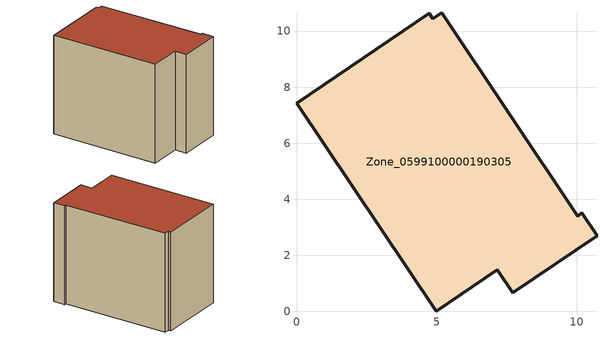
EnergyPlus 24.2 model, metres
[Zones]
Zone_0599100000190305
 floor ground (C_G): 7.16,1.48 4.98,0 0,7.43 4.74,10.63 4.85,10.44 5.18,10.66 10.04,3.4 10.17,3.51 10.72,2.69 7.71,0.66 z0
 wall outside (C_F): 4.74,10.63 0,7.43 4.98,0 7.16,1.48 7.71,0.66 10.72,2.69 10.17,3.51 10.04,3.4 5.18,10.66 4.85,10.44 4.74,10.63 z0:8.03
 roof outside (C_R): 10.04,3.4 5.18,10.66 4.85,10.44 4.74,10.63 0,7.43 4.98,0 7.16,1.48 7.71,0.66 10.72,2.69 10.17,3.51 z8.03
[BUILDING]
Pand.0599100000190305: North Axis=0; Terrain=City; Loads Convergence Tolerance Value=0.04; Temperature Convergence Tolerance Value=0.4; Solar Distribution=FullExterior; Maximum Number of Warmup Days=25; Minimum Number of Warmup Days=1
[Site:Location]
Rotterdam.The.Hague.AP_ZH_NLD Design_Conditions: Latitude=51.96; Longitude=4.45; Time Zone=1; Elevation=-4.5
[SITE:GROUNDTEMPERATURE:BUILDINGSURFACE]
18, 18, 18, 18, 18, 18, 18, 18, 18, 18, 18, 18
[MATERIAL] Thermal Absorptance=0.9; Solar Absorptance=0.7; Visible Absorptance=0.7
Name | Roughness | Thickness | Conductivity | Density | Specific Heat
G.TI.1965-1974 | MediumSmooth | 0.15 | 0.882353 | 540 | 1210
F.TI.1965-1974 | Rough | 0.3 | 0.697674 | 1920 | 840
R.TI.1965-1974 | MediumRough | 0.2 | 0.232558 | 1500 | 1000
[CONSTRUCTION]
C_G: G.TI.1965-1974
C_F: F.TI.1965-1974
C_R: R.TI.1965-1974
[ZONE]
Zone_0599100000190305: Type=1; Multiplier=1; Ceiling Height=Autocalculate; Volume=Autocalculate; Floor Area=autocalculate; Part of Total Floor Area=Yes
[ZONEINFILTRATION:DESIGNFLOWRATE]
Infil_Zone_0599100000190305: Zone or ZoneList or Space or SpaceList=Zone_0599100000190305; Schedule=AlwaysOn; Design Flow Rate Calculation Method=Flow/Area; Flow Rate per Floor Area=0.003; Constant Term Coefficient=1; Temperature Term Coefficient=0; Velocity Term Coefficient=0; Velocity Squared Term Coefficient=0
[HVACTEMPLATE:ZONE:IDEALLOADSAIRSYSTEM]
Zone_0599100000190305: Maximum Heating Supply Air Temperature=50; Minimum Cooling Supply Air Temperature=13; Maximum Heating Supply Air Humidity Ratio=0.0156; Minimum Cooling Supply Air Humidity Ratio=0.0077; Heating Limit=NoLimit; Cooling Limit=NoLimit; Dehumidification Control Type=ConstantSensibleHeatRatio; Cooling Sensible Heat Ratio=0.7; Dehumidification Setpoint=60; Humidification Control Type=None; Humidification Setpoint=30; Outdoor Air Method=None; Outdoor Air Flow Rate per Person=0.00944; Outdoor Air Flow Rate per Zone Floor Area=0; Outdoor Air Flow Rate per Zone=0; Demand Controlled Ventilation Type=None; Outdoor Air Economizer Type=NoEconomizer; Heat Recovery Type=None; Sensible Heat Recovery Effectiveness=0.7; Latent Heat Recovery Effectiveness=0.65
[ZONECONTROL:THERMOSTAT]
ThermostatControl_Zone_0599100000190305: Zone or ZoneList=Zone_0599100000190305; Control Type Schedule=DualSetpointControlType; Control 1=Thermostat_Zone_0599100000190305; Temperature Difference Between Cutout And Setpoint=0
[THERMOSTATSETPOINT:DUALSETPOINT]
Thermostat_Zone_0599100000190305: Heating Setpoint Temperature Schedule=HeatingSetpoint_Zone_0599100000190305; Cooling Setpoint Temperature Schedule=CoolingSetpoint_Zone_0599100000190305
[SCHEDULE:COMPACT]
HeatingSetpoint_Zone_0599100000190305: Through: 12/31, For: AllDays, Until: 24:00, 21
CoolingSetpoint_Zone_0599100000190305: Through: 12/31, For: AllDays, Until: 24:00, 24
DualSetpointControlType: Through: 12/31, For: AllDays, Until: 24:00, 4
AlwaysOn: Through: 12/31, For: AllDays, Until: 24:00, 1
